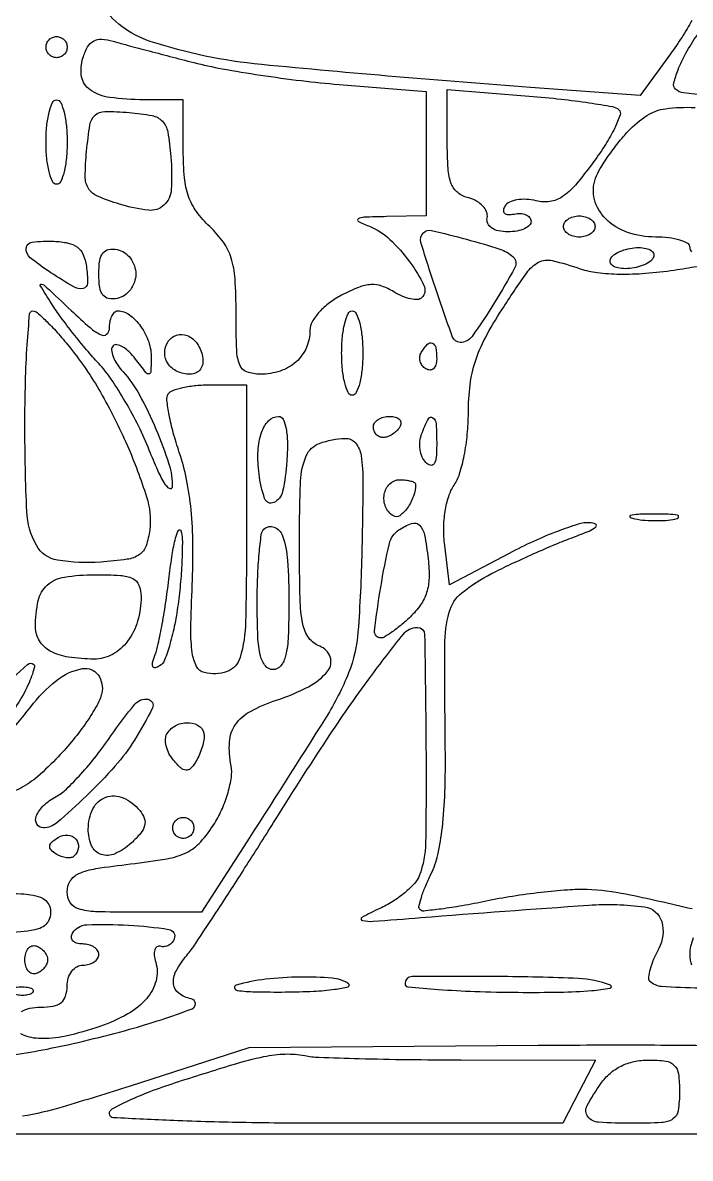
# Model space of a CAD drawing. Extents: x 24 to 1546, y 0 to 2379.
# Drawn here: x 436.8 to 500, y 1605.7 to 1713.3 of the extents above; entities that cross this region are included whole.
import ezdxf

# ---------------------------------------------------------------- set-up
doc = ezdxf.new("R2010")
doc.units = 0
doc.header["$MEASUREMENT"] = 0
doc.layers.get('0').update_dxf_attribs({"linetype": 'CONTINUOUS'})

msp = doc.modelspace()

# ---------------------------------------------------------------- linework, layer by layer
for points in [[(339.46395, 1554.999339, -0.000003), (282.698834, 1555.153426, -0.227171)], [(500.16066, 1713.508974, -0.017174), (499.236735, 1711.95759, -0.013858), (498.142671, 1710.355648), (495.285341, 1706.41122), (484.892671, 1707.179917, -0.005552), (459.39607, 1709.350681, -0.054806), (448.873382, 1711.544513, -0.168323), (444.114734, 1715.151296, -0.16205)], [(503.650718, 1706.219803, -0.003294), (499.386586, 1706.659958, -0.164302), (498.630104, 1707.011614, -0.267955), (498.45986, 1707.589801, -0.035091), (498.863149, 1708.860108, -0.032841), (499.612189, 1710.437959, -0.020934), (500.675819, 1712.169896, -0.019764)], [(500.165927, 1691.608319, -0.203079), (500, 1692, 0.268209), (499.777442, 1692.385051, 0.056689), (499.037158, 1692.70625, 0.045175), (497.978078, 1692.92737, 0.028893), (496.722241, 1693, -0.083763), (494.079737, 1693.445815, -0.110967), (492.013146, 1694.727974, -0.134714), (490.947167, 1696.561359, -0.155753), (491.048166, 1698.572094, -0.044676), (491.488661, 1699.487482, -0.017014), (492.255665, 1700.679337, -0.01669), (493.181725, 1701.925157, -0.019634), (494.142213, 1703.038417, -0.061579), (495.908478, 1704.516099, -0.111336), (497.669987, 1705.162917, -0.044866), (500.465055, 1705.276126, -0.003423)], [(500.183274, 1629.313829, 0.009015), (493.92403, 1630.708989, 0.041578), (490.240071, 1631.146373, 0.026667), (488.401319, 1631.112799, 0.010587), (485.886288, 1630.878852, 0.010443), (483.176564, 1630.511321, 0.012907), (480.670695, 1630.051425, -0.007896), (478.405888, 1629.61227, -0.012085), (476.428895, 1629.310311, -0.006646), (474.778707, 1629.121196, -0.22525), (474.416359, 1629.250308, -0.255203), (474.323801, 1629.565459, -0.021517), (474.546844, 1630.413773, -0.024407), (474.926496, 1631.457274, -0.016251), (475.457418, 1632.614188, 0.061708), (476.104508, 1634.446508, 0.025653), (476.5361, 1637.039589, 0.020652), (476.777052, 1640.364821, 0.010729), (476.81692, 1644.526518, -0.0036), (476.771154, 1654.3107, -0.064028), (477.180457, 1657.431614, -0.160679), (478.387114, 1659.2858, -0.050919), (481.195323, 1661.099647, -0.007842), (483.060834, 1662.014777, -0.005392), (485.202457, 1662.995915, -0.005437), (487.284597, 1663.895767, -0.011021), (488.945323, 1664.549508, 0.011197), (490.431971, 1665.13533, 0.082038), (491.077084, 1665.541111, 0.535215), (491.042258, 1665.793294, 0.104522), (490.5, 1665.927393, 0.084064), (489.389239, 1665.778119, 0.015514), (487.429783, 1665.101812, 0.01626), (485.163919, 1664.15478, 0.014178), (482.856707, 1663.02097), (477.213415, 1660.04623), (476.756784, 1663.773115, -0.033644), (476.66719, 1665.410788, -0.035731), (476.802117, 1667.012533, -0.038661), (477.136441, 1668.422895, -0.072658), (477.650076, 1669.472506, 0.076955), (478.170472, 1670.559359, 0.024669), (478.60346, 1672.301379, 0.023953), (478.900637, 1674.316845, 0.024629), (479, 1676.33281, -0.030972), (479.164077, 1678.979046, -0.047417), (479.662154, 1681.221005, -0.043633), (480.609489, 1683.458011, -0.021792), (482.168415, 1686.110304, -0.008647), (484.522752, 1689.60954, -0.120422), (485.656289, 1690.606873, -0.180725), (486.9503, 1690.768534, -0.024914), (489.600777, 1689.997411, 0.05387), (491.207266, 1689.629211, 0.025998), (493.316126, 1689.490491, 0.022966), (495.782458, 1689.56999, 0.016898), (498.5, 1689.875469, 0.006641), (500.669954, 1690.223465, 0.022241)], [(432.697683, 1615.205115, 0.034824), (439.098188, 1616.038964, 0.01825), (446.911582, 1617.915179, 0.022392), (452.829111, 1619.856102, 0.754358), (452.75, 1620.801479, -0.111326), (451.575282, 1621.321122, -0.210852), (451.073373, 1622.203931, -0.149455), (451.31479, 1623.423884, -0.052146), (452.331038, 1624.921259, 0.028554), (453.150984, 1626.014793, 0.001932), (455.293339, 1629.267495, 0.002768), (457.812476, 1633.17166, 0.002071), (460.546352, 1637.5, -0.005559), (465.652063, 1645.459934, -0.013304), (469.659582, 1651.217701, -0.010107), (472.843638, 1655.364061, -0.227748), (474.167365, 1656, -0.409298), (474.858176, 1655.320707, -0.002259), (474.982991, 1645.169366, -0.00541), (474.95389, 1635.606571, -0.088365), (474.350339, 1632.470586, -0.093905), (473.887348, 1631.721608, -0.034229), (472.980792, 1630.857487, -0.032479), (471.834707, 1630.02524, -0.033354), (470.600339, 1629.356575, 0.017599), (468.922577, 1628.51493, 0.693086), (468.96419, 1628.222822, 0.07254), (469.96777, 1628.150112, 0.001855), (474.5, 1628.496189, -0.00296), (490.400947, 1629.675005, -0.049379), (495.686753, 1629.513217, -0.299554), (497.30939, 1628.114642, -0.194583), (497.035613, 1625.566543, 0.021909), (496.546616, 1624.547971, 0.031844), (496.214188, 1623.608529, 0.032859), (496.051196, 1622.846605, 0.236901), (496.165855, 1622.500812, 0.182323), (497.283558, 1621.995343, 0.011672), (500.927487, 1621.847, 0.011392)], [(436.666667, 1619.6, -0.088208), (437.456621, 1619.90137, -0.04716), (438.5, 1620, 0.044917), (439.682766, 1620.106468, 0.124434), (440.4375, 1620.45, 0.149477), (440.857434, 1621.064742, 0.07578), (441, 1622, -0.072314), (441.111864, 1622.769411, -0.08892), (441.4375, 1623.416667, -0.10214), (441.924246, 1623.846791, -0.130775), (442.5, 1624, 0.064853), (443.073457, 1624.074694, 0.082425), (443.559375, 1624.29375, 0.098894), (443.884432, 1624.618646, 0.148195), (444, 1625, 0.153634), (443.879982, 1625.381379, 0.097988), (443.542039, 1625.70625, 0.080552), (443.037096, 1625.925455, 0.062283), (442.440983, 1626, -0.070274), (441.892262, 1626.077505, -0.145235), (441.53075, 1626.308758, -0.189746), (441.410128, 1626.651692, -0.129914), (441.531576, 1627.051091, -0.250691), (442.865123, 1627.825228, -0.022989), (446.826252, 1627.780615, -0.023756), (450.620306, 1627.381781, -0.469325), (451.15, 1626.5, -0.093058), (450.942283, 1626.139106, -0.090868), (450.6163, 1625.874567, -0.092681), (450.2236, 1625.746323, -0.101785), (449.824639, 1625.77512, 0.214628), (449.501881, 1625.727028, 0.180504), (449.292867, 1625.447982, 0.099756), (449.248336, 1624.936619, 0.04518), (449.384006, 1624.27512, -0.137981), (449.41647, 1622.507009, -0.114982), (448.537611, 1620.838605, -0.085766), (446.736781, 1619.364703, -0.0455), (444.100777, 1618.175364, -0.029734), (440.861974, 1617.266943, -0.0636), (438.279044, 1617.041725, -0.109717), (436.620636, 1617.480435, -0.280428)], [(500.170237, 1623.995704, -0.089327), (500, 1624.940983, -0.097147), (500.324992, 1626.597886, -0.243233)], [(504.952446, 1616.295268, 0.00421), (496.109014, 1616.393822, 0.002524), (485.604072, 1616.369415), (458.208145, 1616.16746), (446.958364, 1612.530649, -0.006246), (440.542461, 1610.544697, -0.029128), (436.773815, 1609.664474, -0.04603)]]:
    msp.add_lwpolyline(points, format="xyb")
for points in [[(441, 1711, -0.099038), (440.923658, 1710.618362, -0.097945), (440.70625, 1710.29375, -0.097945), (440.381638, 1710.076342, -0.099038), (440, 1710, -0.099038), (439.618362, 1710.076342, -0.097945), (439.29375, 1710.29375, -0.097945), (439.076342, 1710.618362, -0.099038), (439, 1711, -0.099038), (439.076342, 1711.381638, -0.097945), (439.29375, 1711.70625, -0.097945), (439.618362, 1711.923658, -0.099038), (440, 1712, -0.099038), (440.381638, 1711.923658, -0.097945), (440.70625, 1711.70625, -0.097945), (440.923658, 1711.381638, -0.099038)], [(453, 1709.539571, 0.017506), (455.686231, 1708.95327, 0.007513), (459.307812, 1708.350753, 0.007423), (463.188801, 1707.823664, 0.009718), (466.75, 1707.46381), (475, 1706.791838), (475, 1700.895919), (475, 1695), (471.25, 1694.936614, 0.004462), (469.103062, 1694.881158, 0.128438), (468.578488, 1694.72449, 0.591427), (468.588834, 1694.484531, 0.019153), (469.691703, 1693.990404, -0.094235), (471.572114, 1692.782899, -0.04582), (473.462495, 1690.629596, -0.044708), (474.786548, 1688.418422, -0.319109), (474.58998, 1687.256647, -0.189204), (474.189575, 1687.081946, -0.060498), (473.5305, 1687.137057, -0.050486), (472.743431, 1687.384984, -0.038068), (471.93945, 1687.805741, 0.05609), (470.798777, 1688.35139, 0.099658), (469.770623, 1688.491523, 0.078709), (468.607414, 1688.231051, 0.024971), (466.984928, 1687.492206, 0.043241), (465.842933, 1686.770367, 0.047052), (464.876823, 1685.880856, 0.052354), (464.211732, 1684.964839, 0.131601), (464, 1684.17432, -0.102898), (463.655067, 1682.515981, -0.109033), (462.680512, 1681.171907, -0.10202), (461.170307, 1680.301406, -0.08006), (459.3, 1680, -0.08821), (458.020401, 1680.227516, -0.213887), (457.348701, 1680.883227, -0.086098), (457.057422, 1682.289459, -0.008119), (457, 1685.825686, 0.01552), (456.90024, 1689.0389, 0.05875), (456.541929, 1691.014276, 0.081125), (455.803496, 1692.5096, 0.049043), (454.5, 1694, -0.04667), (453.250792, 1695.414754, -0.073823), (452.501189, 1696.845217, -0.061092), (452.116551, 1698.62128, -0.022814), (452, 1701.174314), (452, 1706), (448.25, 1706.015313, -0.031822), (445.046493, 1706.232538, -0.118014), (443.169488, 1706.95251, -0.201477), (442.371239, 1708.192538, -0.121), (442.489391, 1709.966575, -0.050106), (442.94165, 1711.014404, -0.139297), (443.502779, 1711.576653, -0.143773), (444.263586, 1711.749976, -0.054705), (445.346404, 1711.563101, 0.004382), (446.522899, 1711.235678, 0.001049), (448.483006, 1710.713045, 0.001078), (450.736376, 1710.122471, 0.001067)], [(441, 1702, -0.023598), (440.92761, 1700.467056, -0.037669), (440.70625, 1699.175, -0.04382), (440.387127, 1698.251055, -0.295869), (440, 1698, -0.295869), (439.612873, 1698.251055, -0.04382), (439.29375, 1699.175, -0.037669), (439.07239, 1700.467056, -0.023598), (439, 1702, -0.023598), (439.07239, 1703.532944, -0.037669), (439.29375, 1704.825, -0.04382), (439.612873, 1705.748945, -0.295869), (440, 1706, -0.295869), (440.387127, 1705.748945, -0.04382), (440.70625, 1704.825, -0.037669), (440.92761, 1703.532944, -0.023598)], [(493.25127, 1705.070337, -0.304395), (493.376565, 1704.578455, -0.027191), (492.859009, 1703.340242, -0.02817), (492.01068, 1701.811484, -0.017793), (490.860938, 1700.125543, -0.016477), (489.13253, 1697.930632, -0.068642), (487.884906, 1696.805709, -0.114769), (486.731291, 1696.360759, -0.096671), (485.420953, 1696.430484, 0.047412), (484.492683, 1696.571871, 0.055473), (483.603364, 1696.523414, 0.064243), (482.88126, 1696.305113, 0.149942), (482.460933, 1695.936789, 0.10344), (482.317359, 1695.540301, 0.255338), (482.422491, 1695.259898, 0.176761), (482.768391, 1695.128837, 0.054023), (483.334071, 1695.183118, -0.062395), (483.925912, 1695.229958, -0.089687), (484.437269, 1695.113166, -0.114629), (484.788911, 1694.855861, -0.162752), (484.934423, 1694.5, -0.217533), (484.789389, 1694.118058, -0.087771), (484.319799, 1693.79375, -0.064784), (483.606717, 1693.573228, -0.04266), (482.75, 1693.5, -0.05035), (481.85348, 1693.590508, -0.098929), (481.195505, 1693.86749, -0.140664), (480.835474, 1694.298733, -0.156712), (480.778704, 1694.836113, 0.148123), (480.729886, 1695.386525, 0.092913), (480.379607, 1695.935583, 0.077917), (479.783552, 1696.400209, 0.062787), (479.028704, 1696.702745, -0.102057), (477.995293, 1697.213701, -0.138092), (477.38136, 1698.049124, -0.075142), (477.077886, 1699.477829, -0.014826), (477, 1702.103878), (477, 1706.974492), (484.75, 1706.358854, -0.007314), (487.77378, 1706.074088, -0.010474), (490.444123, 1705.726401, -0.00666), (492.655014, 1705.361114, -0.139226)], [(450.818221, 1700.618221, -0.034488), (450.858356, 1697.494105, -0.194428), (450.161638, 1696.014827, -0.220006), (448.698225, 1695.540478, -0.04456), (445.957415, 1696.120997, -0.025017), (443.872333, 1696.87693, -0.155866), (443.019365, 1697.605749, -0.143296), (442.709572, 1698.725868, -0.020065), (442.842928, 1701.150142, -0.016428), (443.163966, 1703.64592, -0.169593), (443.651242, 1704.544758, -0.186757), (444.569872, 1704.899767, -0.0207), (446.860166, 1704.803798, -0.025095), (449.045182, 1704.51046, -0.158738), (450.018078, 1703.980883, -0.148785), (450.525565, 1702.961879, -0.02122)], [(491, 1694, -0.148195), (490.884432, 1693.618646, -0.098894), (490.559375, 1693.29375, -0.082425), (490.073457, 1693.074694, -0.064853), (489.5, 1693, -0.064853), (488.926543, 1693.074694, -0.082425), (488.440625, 1693.29375, -0.098894), (488.115568, 1693.618646, -0.148195), (488, 1694, -0.148195), (488.115568, 1694.381354, -0.098894), (488.440625, 1694.70625, -0.082425), (488.926543, 1694.925306, -0.064853), (489.5, 1695, -0.064853), (490.073457, 1694.925306, -0.082425), (490.559375, 1694.70625, -0.098894), (490.884432, 1694.381354, -0.148195)], [(483.236999, 1691.120071, -0.340084), (483.400572, 1690.104935, -0.014714), (481.475116, 1686.782958, -0.015906), (479.350899, 1683.586429, -0.247684), (478.213949, 1683.013375, -0.31065), (477.497943, 1683.525759, -0.006152), (475.944616, 1687.988283, -0.006423), (474.507729, 1692.476806, -0.277396), (474.739253, 1693.405919, -0.259491), (475.514143, 1693.626743, -0.008152), (478.818142, 1692.7955, -0.012465), (481.991877, 1691.856349, -0.111148)], [(442.819551, 1690.25, -0.038216), (442.924634, 1688.62773, -0.357121), (442.505862, 1688.128238, -0.180766), (441.621014, 1688.280676, -0.012943), (439.464817, 1689.61501, -0.024856), (437.502113, 1691.045271, -0.251769), (437.123645, 1691.945283, -0.355182), (437.694684, 1692.525079, -0.036796), (439.75, 1692.600914, -0.043854), (441.082969, 1692.434325, -0.110852), (441.964922, 1692.026866, -0.1273), (442.515796, 1691.32286, -0.067515)], [(496.5, 1691, -0.113876), (496.120196, 1690.616342, -0.049743), (495.476013, 1690.29375, -0.045713), (494.692861, 1690.074052, -0.045566), (493.881966, 1690, -0.049451), (493.159191, 1690.071659, -0.1076), (492.651013, 1690.29375, -0.183858), (492.435758, 1690.621765, -0.195087), (492.5, 1691, -0.113876), (492.879804, 1691.383658, -0.049743), (493.523987, 1691.70625, -0.045713), (494.307139, 1691.925948, -0.045566), (495.118034, 1692, -0.049451), (495.840809, 1691.928341, -0.1076), (496.348987, 1691.70625, -0.183858), (496.564242, 1691.378235, -0.195087)], [(447.5, 1689.5, -0.084062), (447.3681, 1688.721001, -0.078398), (446.985937, 1688.007845, -0.081315), (446.418371, 1687.468276, -0.102252), (445.75, 1687.190371, -0.089609), (444.921951, 1687.180837, -0.191065), (444.383469, 1687.507148, -0.129356), (444.085064, 1688.230782, -0.033473), (444, 1689.5, -0.033473), (444.085064, 1690.769218, -0.129356), (444.383469, 1691.492852, -0.191065), (444.921951, 1691.819163, -0.089609), (445.75, 1691.809629, -0.102252), (446.418371, 1691.531724, -0.081315), (446.985937, 1690.992155, -0.078398), (447.3681, 1690.278999, -0.084062)], [(445, 1684.303833, -0.045206), (445.05882, 1684.953087, -0.065095), (445.235, 1685.501751, -0.085063), (445.494321, 1685.872443, -0.200277), (445.8, 1686, -0.162794), (446.900112, 1685.632066, -0.076795), (447.957157, 1684.546296, -0.070543), (448.721758, 1683.069896, -0.088356), (448.968197, 1681.55, -0.008222), (448.925337, 1680.209309, -0.376406), (448.747882, 1680.025719, -0.251486), (448.466202, 1680.148271, -0.004999), (447.478529, 1681.426999, 0.037247), (446.871231, 1682.116439, 0.060349), (446.251845, 1682.590875, 0.08511), (445.715692, 1682.794698, 0.249723), (445.349797, 1682.68313, 0.222177), (445.209558, 1682.296722, 0.069984), (445.352575, 1681.682715, 0.054562), (445.729167, 1680.955093, 0.037254), (446.301326, 1680.219532, -0.05933), (447.843214, 1678.046183, -0.02445), (449.414716, 1674.789856, -0.02347), (450.635371, 1671.485, -0.086025), (450.935143, 1669.282119, -0.575623), (450.699587, 1669.156532, -0.117399), (450.274474, 1669.584307, -0.03178), (449.587706, 1670.887476, -0.011551), (448.777134, 1672.813394, 0.021547), (447.778903, 1675.058608, 0.016738), (446.508987, 1677.411524, 0.017032), (445.174378, 1679.528714, 0.038731), (443.995104, 1681.005241, -0.012689), (442.835261, 1682.311795, -0.008468), (441.571373, 1683.863043, -0.008528), (440.396189, 1685.409941, -0.016524), (439.519976, 1686.691847, -0.005294), (438.456112, 1688.404108, -0.70219), (438.56568, 1688.539872, -0.105489), (439.0225, 1688.264286, -0.001493), (441.366863, 1686.053833, 0.01058), (443.172466, 1684.412311, 0.067049), (444.206573, 1683.730681, 0.281299), (444.74159, 1683.784115, 0.234889)], [(441.322408, 1682.462653, -0.038457), (444.156982, 1678.288852, -0.027196), (446.700391, 1673.22336, -0.026057), (448.516951, 1668.380351, -0.105697), (448.817621, 1665.26242, -0.051729), (448.476151, 1663.719778, -0.167722), (447.847677, 1662.899135, -0.111671), (446.675704, 1662.454692, -0.017058), (444.176095, 1662.188891, -0.058572), (440.092846, 1662.37351, -0.229415), (438.085855, 1663.785868, -0.116003), (437.181542, 1666.983867, -0.011152), (437, 1675.122445, -0.006464), (437.053925, 1679.293265, -0.010746), (437.220312, 1682.804709, -0.004561), (437.448331, 1685.723503, -0.388942), (437.75, 1685.999971, -0.183929), (438.174482, 1685.838334, -0.01321), (439.10877, 1684.960871, -0.01716), (440.186606, 1683.817764, -0.012061)], [(469, 1682, -0.023598), (468.92761, 1680.467056, -0.037669), (468.70625, 1679.175, -0.04382), (468.387127, 1678.251055, -0.295869), (468, 1678, -0.295869), (467.612873, 1678.251055, -0.04382), (467.29375, 1679.175, -0.037669), (467.07239, 1680.467056, -0.023598), (467, 1682, -0.023598), (467.07239, 1683.532944, -0.037669), (467.29375, 1684.825, -0.04382), (467.612873, 1685.748945, -0.295869), (468, 1686, -0.295869), (468.387127, 1685.748945, -0.04382), (468.70625, 1684.825, -0.037669), (468.92761, 1683.532944, -0.023598)], [(453.823324, 1681.667134, -0.082815), (453.840657, 1681.008508, -0.120928), (453.62654, 1680.471852, -0.131351), (453.205027, 1680.124479, -0.107426), (452.632341, 1680, -0.107481), (451.426639, 1680.26221, -0.135832), (450.556117, 1680.992904, -0.150378), (450.238325, 1682.005956, -0.140675), (450.532624, 1683.052786, -0.174919), (451.347864, 1683.699843, -0.182771), (452.371103, 1683.66197, -0.142821), (453.302492, 1682.905288, -0.103679)], [(476, 1681.440983, -0.067432), (475.925389, 1680.890269, -0.140899), (475.701458, 1680.524436, -0.190788), (475.36964, 1680.397824, -0.136093), (474.983688, 1680.510081, -0.090427), (474.639411, 1680.820631, -0.095498), (474.434921, 1681.22714, -0.099685), (474.401101, 1681.665803, -0.108373), (474.542705, 1682.069098, -0.050477), (475.13314, 1682.838655, -0.315493), (475.592818, 1682.933879, -0.25701), (475.914842, 1682.519563, -0.039415)], [(458, 1665.583333, -0.005395), (457.902739, 1656.568867, -0.064983), (457.380407, 1653.144386, -0.239143), (456.145073, 1651.819982, -0.152196), (453.994973, 1651.715326, -0.2143), (453.256216, 1652.307436, -0.08417), (452.855432, 1653.580544, -0.038507), (452.719301, 1655.844214, -0.007117), (452.849461, 1660.021796, 0.014025), (452.915758, 1663.84642, 0.021643), (452.737317, 1667.148009, 0.024804), (452.310406, 1670.033794, 0.032994), (451.62264, 1672.59409, -0.014995), (451.054518, 1674.441083, -0.020402), (450.66117, 1676.139205, -0.017766), (450.447381, 1677.541462, -0.168915), (450.57717, 1678.124863, -0.170488), (450.99727, 1678.464229, -0.031366), (451.969944, 1678.742929, -0.030494), (453.201889, 1678.935894, -0.023605), (454.559017, 1679), (458, 1679)], [(461.807498, 1671.75, -0.033364), (461.407807, 1668.89159, -0.239019), (460.562873, 1667.835693, -0.445353), (459.705746, 1668.20952, -0.049566), (459.175426, 1670.553383, -0.039991), (459.080866, 1672.724702, -0.072911), (459.401342, 1674.466249, -0.107473), (460.077929, 1675.590704, -0.206618), (461.026113, 1676, -0.292195), (461.455485, 1675.725656, -0.063045), (461.735452, 1674.844828, -0.043403), (461.863499, 1673.502082, -0.02014)], [(472.5, 1675, -0.06081), (472.193797, 1674.617485, -0.051032), (471.7871, 1674.29375, -0.053229), (471.346558, 1674.073302, -0.089642), (470.940983, 1674, -0.105429), (470.581949, 1674.076556, -0.099231), (470.276414, 1674.29375, -0.096318), (470.071618, 1674.618268, -0.092995), (470, 1675, -0.153634), (470.120018, 1675.381379, -0.097988), (470.457961, 1675.70625, -0.080552), (470.962904, 1675.925455, -0.062283), (471.559017, 1676, -0.066118), (472.110654, 1675.926733, -0.138808), (472.478525, 1675.70625, -0.191142), (472.607943, 1675.379648, -0.139169)], [(476, 1673.3, -0.021122), (475.949568, 1672.106714, -0.118077), (475.75, 1671.503574, -0.331216), (475.417786, 1671.37223, -0.1313), (474.967217, 1671.632783, -0.097797), (474.619601, 1672.151482, -0.062809), (474.425748, 1672.85193, -0.059835), (474.406571, 1673.618308, -0.068079), (474.574206, 1674.332783, -0.024573), (475.210495, 1675.774837, -0.462562), (475.634463, 1675.878417, -0.226141), (475.94546, 1675.307936, -0.013579)], [(468.913454, 1663.25, -0.012705), (468.544634, 1655.56207, -0.076749), (467.650212, 1651.681714, -0.045345), (465.528466, 1647.508587, -0.002554), (457.738282, 1635.25), (453.721511, 1629), (447.360756, 1629, -0.007826), (443.687686, 1629.057493, -0.066653), (442.065338, 1629.326655, -0.181302), (441.293728, 1629.920856, -0.139866), (441, 1630.950344, -0.143364), (441.300952, 1631.978379, -0.148105), (442.105843, 1632.666225, -0.064716), (443.730107, 1633.140023, -0.010479), (446.99814, 1633.579299, 0.014503), (450.451862, 1634.071857, 0.0706), (452.328756, 1634.676452, 0.098529), (453.652095, 1635.680414, 0.042971), (454.97374, 1637.45751, 0.036027), (455.699032, 1638.845406, 0.032687), (456.244924, 1640.368357, 0.034243), (456.550312, 1641.79856, 0.083232), (456.524318, 1642.873725, -0.063011), (456.377273, 1645.154006, -0.136792), (456.946814, 1646.798751, -0.119838), (458.350809, 1648.047659, -0.042608), (460.838428, 1649.109101, 0.04009), (463.867066, 1650.383427, 0.104875), (465.682054, 1651.873468, 0.256361), (465.913068, 1653.199346, 0.224692), (464.922654, 1654.217776, -0.148344), (463.899346, 1654.998678, -0.107431), (463.323764, 1656.321625, -0.043412), (463.058738, 1658.730861, -0.005699), (463, 1663.884442, -0.009113), (463.109047, 1669.86725, -0.092933), (463.652494, 1672.277305, -0.207963), (464.897062, 1673.445136, -0.07523), (467.327842, 1673.921053, -0.233292), (468.301257, 1673.491919, -0.138291), (468.832557, 1672.309659, -0.038973), (469.013182, 1669.718834, -0.003557)], [(474, 1669.581787, -0.086128), (473.803097, 1668.447189, -0.066466), (473.226267, 1667.329398, -0.081312), (472.507629, 1666.59036, -0.306791), (471.895215, 1666.564761, -0.160365), (471.164121, 1667.434157, -0.139761), (471.040855, 1668.621393, -0.154755), (471.557988, 1669.611469, -0.198129), (472.5, 1670, -0.026361), (473.074781, 1669.969675, -0.041645), (473.559375, 1669.87715, -0.050709), (473.901459, 1669.743194, -0.281131)], [(494.761659, 1666.292739, 0.028254), (495.754739, 1666.159391, 0.020511), (496.869594, 1666.119272, 0.020826), (497.934218, 1666.169017, 0.041951), (498.761659, 1666.31292, 0.285845), (498.916221, 1666.476221, 0.417468), (498.814362, 1666.62839, 0.038992), (497.938425, 1666.726931, 0.009782), (496.5, 1666.747817, 0.008901), (495.071102, 1666.715166, 0.053901), (494.339362, 1666.605813, 0.67161), (494.319562, 1666.45659, 0.082665)], [(451.536542, 1658.446176, -0.017117), (451.197093, 1656.322895, -0.022722), (450.735642, 1654.422385, -0.020965), (450.226528, 1652.914188, -0.16388), (449.760074, 1652.351718, -0.082043), (449.333003, 1652.176241, -0.369455), (449.112083, 1652.291722, -0.162947), (449.089422, 1652.680153, -0.025412), (449.331325, 1653.421037, 0.039435), (449.631547, 1654.436062, 0.007582), (450.000911, 1656.320168, 0.008031), (450.36411, 1658.537466, 0.007326), (450.668224, 1660.8342, -0.009661), (450.954576, 1662.921837, -0.023364), (451.267496, 1664.447057, -0.056158), (451.550666, 1665.196468, -0.664632), (451.773489, 1665.179532, -0.078549), (451.908303, 1664.369784, -0.010844), (451.885208, 1662.657642, -0.012214), (451.763377, 1660.615981, -0.010068)], [(462, 1658.440983, -0.009548), (461.937162, 1655.150662, -0.04769), (461.691779, 1653.323497, -0.109024), (461.228989, 1652.35557, -0.230879), (460.5, 1652, -0.22876), (459.772419, 1652.351265, -0.110111), (459.309211, 1653.305556, -0.048388), (459.06321, 1655.105137, -0.009789), (459, 1658.333333, -0.009398), (459.046483, 1660.806211, -0.013467), (459.187847, 1662.994097, -0.00928), (459.386375, 1664.79139, -0.165699), (459.63948, 1665.306147, -0.29782), (460.612224, 1665.50991, -0.22026), (461.394501, 1664.694681, -0.06612), (461.869075, 1662.34302, -0.016772)], [(475.191301, 1662.487088, -0.03453), (475.275809, 1660.697459, -0.069805), (475.049745, 1659.307506, -0.077392), (474.471925, 1658.12671, -0.051807), (473.486255, 1656.987088, -0.014537), (472.627542, 1656.22613, -0.018936), (471.796665, 1655.583707, -0.016809), (471.077991, 1655.10595, -0.139157), (470.704679, 1655, -0.447747), (470.119469, 1655.655455, -0.01285), (470.700536, 1659.81442, -0.015262), (471.516778, 1663.946345, -0.190971), (472.403778, 1665.234687, -0.061306), (473.626425, 1665.852656, -0.28856), (474.360452, 1665.691341, -0.152789), (474.840455, 1664.790079, -0.017483)], [(448, 1658.934259, -0.069228), (447.675974, 1656.605201, -0.092089), (446.728746, 1654.693977, -0.106835), (445.289045, 1653.446107, -0.12598), (443.546604, 1653, -0.037871), (441.126639, 1653.183557, -0.087196), (439.402791, 1653.765103, -0.127402), (438.376761, 1654.726241, -0.142096), (438, 1656.025201, -0.052418), (438.26468, 1658.542996, -0.160249), (439.117821, 1660.008214, -0.143352), (440.744624, 1660.775995, -0.03907), (443.606989, 1661, -0.014367), (446.046106, 1660.929902, -0.095814), (447.218349, 1660.632442, -0.191993), (447.796507, 1660.014161, -0.093397)], [(436.945866, 1649.835646, -0.071397), (434.466766, 1646.382268, -0.039344), (430.574898, 1642.920517, -0.051228), (427.131404, 1640.828379, -0.550984), (426, 1641.543399, -0.207006), (426.385695, 1642.435084, -0.001914), (431.76407, 1647.450368, -0.001428), (437.251668, 1652.49936, -0.396375), (437.83102, 1652.491355, -0.26637), (437.900782, 1652.250185, -0.020665), (437.707552, 1651.579215, -0.02389), (437.387907, 1650.75386, -0.015703)], [(444.274165, 1649.75, -0.071156), (443.833298, 1648.636611, -0.020356), (442.84488, 1647.059375, -0.020051), (441.571205, 1645.350868, -0.020055), (440.164837, 1643.75, -0.022599), (438.208584, 1641.873137, -0.058569), (436.601042, 1640.767464, -0.071765), (434.987199, 1640.192584, -0.049771), (433.057271, 1640), (429.520437, 1640), (432.191818, 1642.477045, 0.01565), (433.407356, 1643.677049, 0.007888), (434.867814, 1645.261326, 0.007826), (436.326853, 1646.947432, 0.011519), (437.550289, 1648.477045, -0.061102), (439.975981, 1650.960381, -0.122605), (442.45068, 1652.098614, -0.291109), (443.926709, 1651.509999, -0.218305)], [(447.375692, 1645.310978, -0.042154), (445.559002, 1642.876992, -0.019672), (442.831618, 1640.034759, -0.013503), (440.035133, 1637.482993, -0.179269), (438.75, 1637.002346, -0.266572), (438.131207, 1637.354921, -0.233754), (438.07663, 1638.105285, -0.107411), (438.776056, 1639.126193, -0.066282), (439.962276, 1639.979811, 0.069307), (440.924665, 1640.681192, 0.016864), (442.29454, 1642.097055, 0.016968), (443.768865, 1643.843053, 0.016168), (445.146363, 1645.712732, -0.020883), (447.407492, 1648.721934, -0.272171), (448.668813, 1649.186887, -0.499022), (449.079537, 1648.371805, -0.024496)], [(453.984687, 1645.75, -0.050145), (453.920072, 1645.177843, -0.026319), (453.732129, 1644.486096, -0.025898), (453.462698, 1643.790826, -0.035967), (453.146416, 1643.202666, -0.057742), (452.670795, 1642.615287, -0.222055), (452.238782, 1642.46355, -0.165792), (451.756011, 1642.683698, -0.030418), (451.075639, 1643.408861, -0.055549), (450.646425, 1644.061499, -0.059677), (450.383867, 1644.777346, -0.067169), (450.318005, 1645.445914, -0.130136), (450.472927, 1645.956195, -0.146669), (451.350543, 1646.735228, -0.123966), (452.574286, 1646.968073, -0.153394), (453.586656, 1646.58347, -0.232975)], [(447.874024, 1638.651792, -0.084118), (448.304282, 1637.908767, -0.154756), (448.338849, 1637.217537, -0.111926), (447.953585, 1636.477573, -0.033081), (447.059482, 1635.55383, -0.077503), (445.536281, 1634.553991, -0.188348), (444.216441, 1634.48287, -0.216381), (443.321055, 1635.308176, -0.100312), (443, 1636.89235, -0.114527), (443.447898, 1638.82213, -0.19446), (444.66463, 1639.912214, -0.194476), (446.297008, 1639.850595, -0.114544)], [(453, 1637, -0.099038), (452.923658, 1636.618362, -0.097945), (452.70625, 1636.29375, -0.097945), (452.381638, 1636.076342, -0.099038), (452, 1636, -0.099038), (451.618362, 1636.076342, -0.097945), (451.29375, 1636.29375, -0.097945), (451.076342, 1636.618362, -0.099038), (451, 1637, -0.099038), (451.076342, 1637.381638, -0.097945), (451.29375, 1637.70625, -0.097945), (451.618362, 1637.923658, -0.099038), (452, 1638, -0.099038), (452.381638, 1637.923658, -0.097945), (452.70625, 1637.70625, -0.097945), (452.923658, 1637.381638, -0.099038)], [(441.670698, 1634.337364, -0.153631), (441.378481, 1634.18504, -0.07132), (440.946338, 1634.170668, -0.060597), (440.448448, 1634.287351, -0.050625), (439.959768, 1634.524864, -0.060422), (439.4716, 1634.915023, -0.226851), (439.348035, 1635.276151, -0.186249), (439.545279, 1635.650668, -0.040481), (440.143237, 1636.092954, -0.157206), (441.05161, 1636.319174, -0.199326), (441.818949, 1635.937773, -0.211223), (442.063109, 1635.147618, -0.168767)], [(439.32411, 1629.597766, -0.206331), (439.269536, 1628.252451, -0.223767), (438.25787, 1627.429288, -0.055515), (435.54982, 1627.070218, -0.005227), (428.833333, 1627, -0.005473), (423.677063, 1627.05644, -0.03114), (420.94529, 1627.286867, -0.069203), (419.473837, 1627.717324, -0.295152), (419, 1628.450096, -0.230294), (419.337415, 1629.143817, -0.090319), (420.30352, 1629.653254, -0.047576), (422.0101, 1630.017047, -0.01307), (424.75, 1630.261012, -0.002366), (433.188303, 1630.750445, -0.024675), (436.658326, 1630.763851, -0.070138), (438.462051, 1630.425322, -0.223309)], [(439.15, 1624.5, -0.102038), (439.069583, 1624.110048, -0.070382), (438.834219, 1623.723802, -0.066918), (438.485911, 1623.399741, -0.073624), (438.075, 1623.191667, -0.159683), (437.666526, 1623.189601, -0.143818), (437.315781, 1623.428177, -0.107546), (437.079656, 1623.888977, -0.064908), (437, 1624.5, -0.064908), (437.079656, 1625.111023, -0.107546), (437.315781, 1625.571823, -0.143818), (437.666526, 1625.810399, -0.159683), (438.075, 1625.808333, -0.073624), (438.485911, 1625.600259, -0.066918), (438.834219, 1625.276198, -0.070382), (439.069583, 1624.889952, -0.102038)], [(457, 1622.098059, 0.408173), (456.849572, 1621.836404, 0.303496), (457.114777, 1621.599938, 0.029722), (458.799406, 1621.465854, 0.006826), (461.653452, 1621.447739, 0.009747), (464.321072, 1621.519248, 0.021033), (466.366751, 1621.700463, 0.033227), (467.609604, 1621.948319, 0.65202), (467.653452, 1622.234687, 0.122226), (466.091419, 1622.759095, 0.023373), (463.077017, 1622.861364, 0.025776), (459.794319, 1622.64978, 0.039535)], [(473.001061, 1622.25, 0.3858), (473.277182, 1621.946273, 0.004698), (476.145226, 1621.695649, 0.010911), (479.599946, 1621.502163, 0.00657), (483.703111, 1621.416039, 0.006541), (487.680733, 1621.436867, 0.014805), (490.68727, 1621.581071, 0.026507), (492.424835, 1621.809186, 0.754359), (492.45205, 1622.095754, 0.083562), (489.413406, 1622.731281, 0.007878), (481.771312, 1622.91232, 0.003434), (473.667162, 1622.920928, 0.412928)], [(437.729167, 1621.395833, -0.126455), (437.402231, 1621.202593, -0.060344), (436.916927, 1621.123424, -0.05415), (436.359369, 1621.160852, -0.051402), (435.8125, 1621.316886, -0.054073), (435.395823, 1621.538436, -0.470617), (435.37858, 1621.720685, -0.168741), (435.670344, 1621.862007, -0.018894), (436.416667, 1621.921053, -0.028489), (437.112848, 1621.910055, -0.077125), (437.592839, 1621.799335, -0.208169), (437.77538, 1621.614691, -0.296942)], [(478.27568, 1615.013655), (491.05136, 1615), (489.5, 1612), (487.94864, 1609), (466.47432, 1609, -0.003703), (457.961434, 1609.063042, -0.006984), (451.095137, 1609.260693, -0.002097), (445.369427, 1609.529652, -0.399315), (445, 1609.91847, -0.275317), (445.267757, 1610.367881, -0.014236), (446.835938, 1611.159899, -0.019271), (448.854699, 1612.015028, -0.01246), (451.25, 1612.854848, -0.003878), (456.714578, 1614.572488, -0.022616), (459.635014, 1615.323065, -0.043152), (461.653431, 1615.566623, -0.056869), (463.5, 1615.418992, 0.038871), (464.837046, 1615.263614, 0.002641), (468.665356, 1615.138355, 0.003771), (473.236493, 1615.047448, 0.002819)], [(499, 1612, -0.036189), (498.869465, 1610.198831, -0.212646), (498.375, 1609.416667, -0.135673), (497.318399, 1609.068508, -0.012152), (494.5, 1609, -0.01636), (491.32673, 1609.103857, -0.214045), (490.310667, 1609.642114, -0.2979), (490.228721, 1610.628945, -0.028709), (491.556704, 1612.777494, -0.061619), (492.41492, 1613.728615, -0.063804), (493.469648, 1614.428998, -0.061953), (494.695244, 1614.855656, -0.052863), (496.056704, 1615, -0.032159), (497.703361, 1614.893981, -0.168145), (498.504725, 1614.495184, -0.164834), (498.896976, 1613.681351, -0.030609)]]:
    msp.add_lwpolyline(points, format="xyb", close=True)
msp.add_lwpolyline([(425.2, 1604.433333), (425.2, 1608), (476.14381, 1608), (527.087619, 1608), (526.79381, 1600.75)])

doc.saveas('drawing.dxf')
